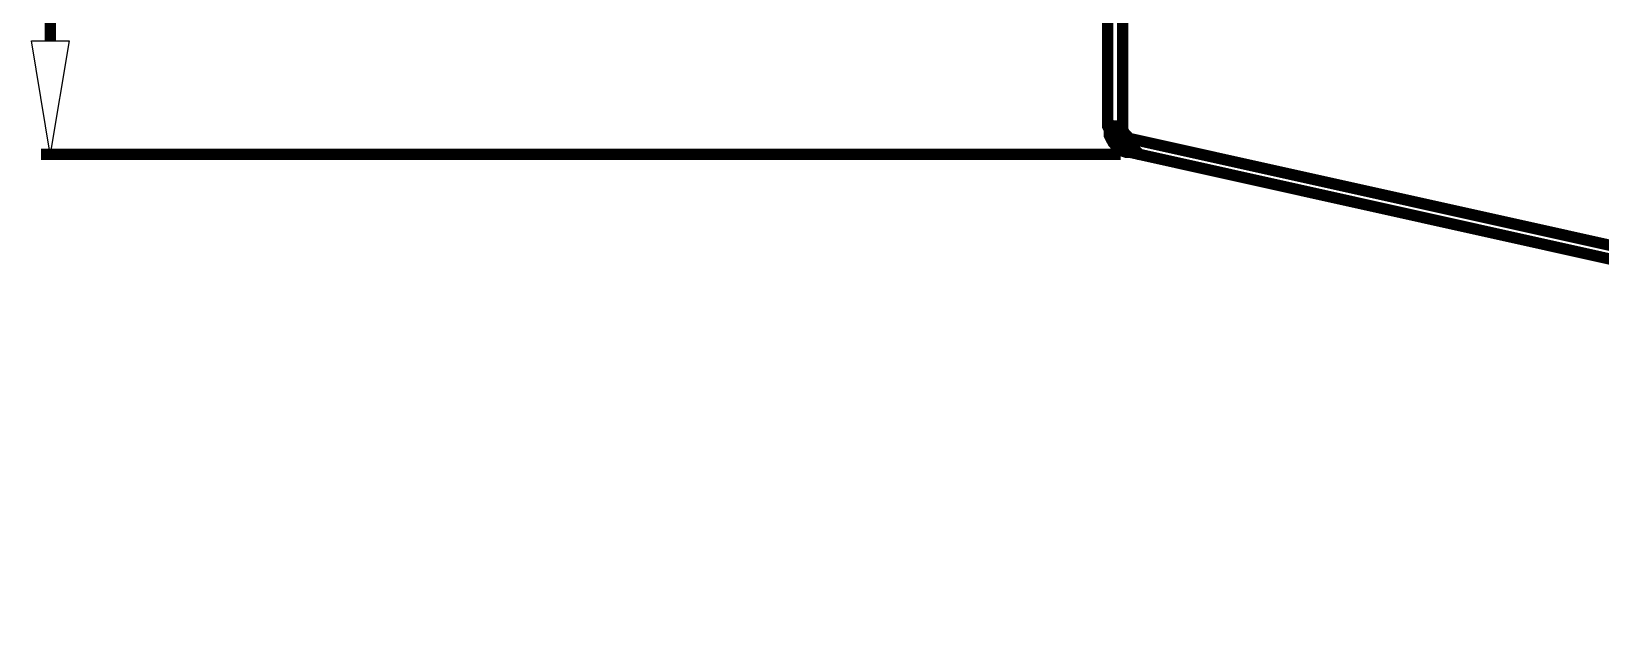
# Model space of a CAD drawing. Extents: x 0.1 to 11.6, y 0.3 to 16.2.
# Drawn here: x 7.618 to 9.004, y 11.52 to 12.042 of the extents above; entities that cross this region are included whole.
import ezdxf

# ---------------------------------------------------------------- set-up
doc = ezdxf.new("R2010")
doc.units = 0
doc.header["$MEASUREMENT"] = 0

msp = doc.modelspace()

# ---------------------------------------------------------------- linework, layer by layer
at = {"color": 0, "const_width": 0.01}
for points in [[(8.56836, 15.015), (8.56836, 11.9583), (8.56999, 11.955), (8.56999, 11.95), (8.57167, 11.9467), (8.57335, 11.9434), (8.57667, 11.94), (8.58003, 11.9367), (8.58501, 11.935), (8.58832, 11.935), (10.4317, 11.525)], [(10.435, 11.5367), (8.59, 11.9467), (8.58832, 11.9467), (8.58664, 11.9467), (8.58501, 11.9483), (8.58501, 11.95), (8.58333, 11.9517), (8.58165, 11.955), (8.58165, 11.9567), (8.58165, 11.9583), (8.58165, 15.015)], [(7.63499, 12.0333), (7.63499, 14.9417)], [(8.59831, 11.9316), (8.56836, 11.9616)], [(8.58165, 11.9583), (8.56999, 11.9583)], [(8.59169, 11.945), (8.58832, 11.9333)], [(8.58003, 11.9333), (7.62668, 11.9333)]]:
    msp.add_lwpolyline(points, dxfattribs=at)
at = {"color": 0}
msp.add_lwpolyline([(7.61833, 12.0333), (7.65169, 12.0333), (7.63499, 11.9333), (7.61833, 12.0333)], close=True, dxfattribs=at)

doc.saveas('drawing.dxf')
